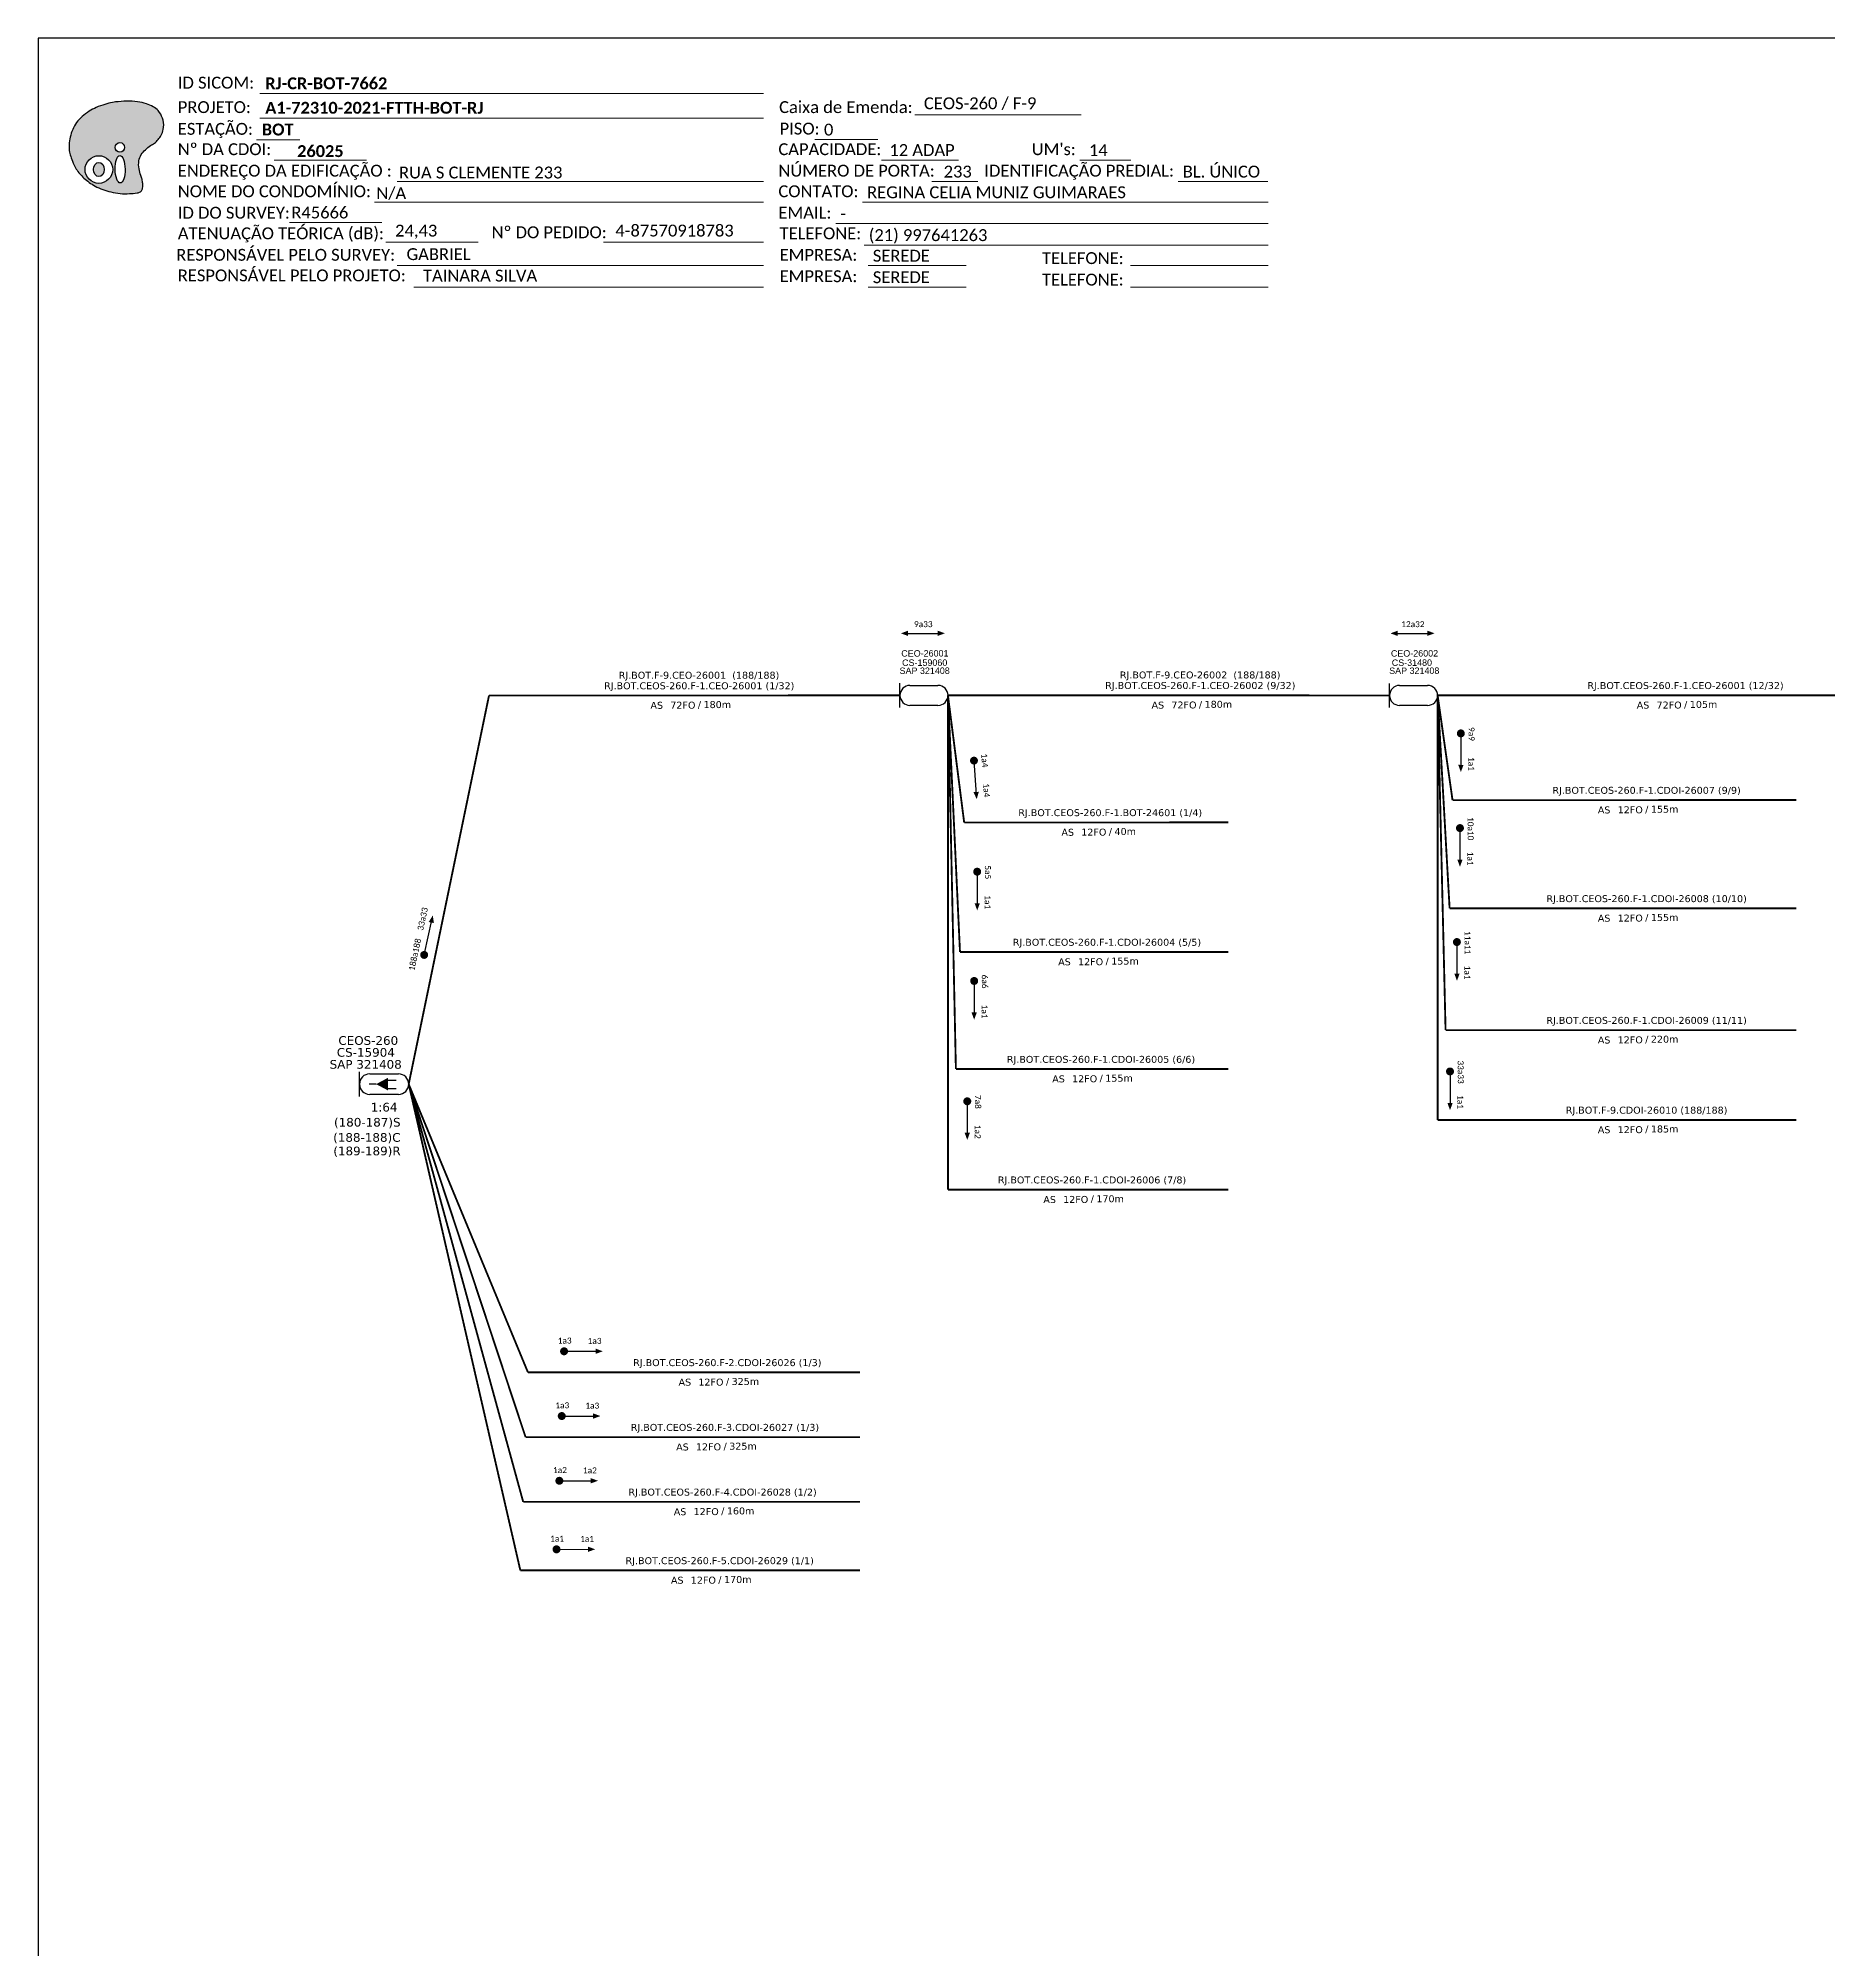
# Model space of a CAD drawing. Extents: x -89 to 749, y 705 to 1299.
# Drawn here: x -89.3 to 180.9, y 1010.5 to 1299 of the extents above; entities that cross this region are included whole.
import ezdxf
from ezdxf.enums import TextEntityAlignment as Align

# ---------------------------------------------------------------- set-up
doc = ezdxf.new("R2010")
doc.units = 0
doc.layers.add("20.0-LEGENDA DOS CDO'S", color=1, linetype='Continuous', lineweight=0)
doc.layers.add('40.1-ETIQUETAS', color=1, linetype='Continuous', lineweight=20)
for name, color, linetype in [('20.4-CEOS', 1, 'Continuous'), ('30.4-Selo', 7, 'Continuous'), ('CAP a instalar', 1, 'Continuous'), ('SETA', 7, 'Continuous'), ('UNIFILAR', 7, 'Continuous')]:
    doc.layers.add(name, color=color, linetype=linetype)
doc.styles.add('ARIAL', font='arial.ttf')
doc.styles.add('siredit', font='verdana.ttf')
doc.styles.get("Standard").update_dxf_attribs({"font": 'arial.ttf'})
doc.styles.add('WMF-Calibri0', font='calibri.ttf')
doc.styles.add('WMF-Calibri1', font='calibrib.ttf')
doc.linetypes.add('FENCELINE1', pattern='A,0.25,-0.1,[133,ltypeshp.shx,S=0.1,R=0,X=-0.1,Y=0],-0.1,1', length=1.45)

# ---------------------------------------------------------------- blocks, each defined once
blk = doc.blocks.new('OI')
h = blk.add_hatch(color=40)
edge = h.paths.add_edge_path()
edge.add_spline(control_points=[(4.35, -0.67), (3.92, -0.99), (3.26, -1.5), (2.81, -2.59), (2.9, -3.5), (3.06, -4.27), (3.31, -4.85), (3.37, -5.39), (3.4, -5.88), (3.2, -6.4), (2.54, -6.61), (1.65, -6.63), (0.55, -6.67), (-0.56, -6.42), (-1.61, -6.14), (-2.77, -5.61), (-3.92, -4.77), (-4.89, -3.7), (-5.34, -2.65), (-5.6, -1.94), (-5.85, -0.96), (-5.71, 0.47), (-5.1, 2.02), (-4.14, 3.02), (-3.3, 3.61), (-2.37, 4.16), (-1.36, 4.44), (-0.56, 4.7), (0.79, 4.85), (2.24, 4.97), (3.79, 4.57), (4.67, 4.21), (5.44, 3.65), (5.76, 2.99), (6.03, 2.21), (6.01, 1.46), (5.72, 0.64), (5.31, 0.08), (4.88, -0.38), (4.51, -0.55), (4.35, -0.67)], knot_values=[0, 0, 0, 0, 1.60434, 2.417191, 3.427595, 4.282808, 4.776746, 5.304182, 5.888771, 6.258406, 6.858137, 7.79129, 8.986195, 10.124242, 11.187857, 12.242908, 13.953784, 15.414161, 16.515391, 17.349188, 17.675853, 19.552021, 21.515531, 22.568638, 23.63245, 24.621084, 25.782718, 26.745347, 27.142653, 29.870543, 31.004649, 31.921532, 32.709589, 33.801391, 34.042471, 35.192333, 35.971461, 36.628871, 37.254359, 37.836911, 37.836911, 37.836911, 37.836911], degree=3, periodic=0)
h.paths.add_polyline_path([(1.13, -0.87, -1), (-0.04, -0.87, -1)], flags=16)
edge = h.paths.add_edge_path(flags=16)
edge.add_ellipse((0.56, -3.59), major_axis=(-0.02, 1.71), ratio=0.361305, start_angle=0, end_angle=360)
h.paths.add_polyline_path([(-0.36, -3.62, -1), (-3.8, -3.62, -1)], flags=16)
edge = h.paths.add_edge_path(flags=0)
edge.add_ellipse((-2.08, -3.62), major_axis=(0, 0.885), ratio=0.758294, start_angle=0, end_angle=360)
at = {"color": 40}
for centre, radius in [((-2.08, -3.62), 1.72), ((0.54, -0.87), 0.587)]:
    blk.add_circle(centre, radius, dxfattribs=at)
blk.add_ellipse((0.56, -3.59), major_axis=(-0.02, 1.71), ratio=0.361305, dxfattribs=at)
blk.add_ellipse((-2.08, -3.62), major_axis=(0, 0.885), ratio=0.758294, start_param=-3.141592653589792, end_param=3.141592653589792, dxfattribs=at)
at = {"color": 40, "start_tangent": (-0.800898, -0.598801), "end_tangent": (-0.800898, -0.598801)}
blk.add_spline([(4.35, -0.67), (3.2, -1.78), (2.9, -2.54), (2.92, -3.55), (3.12, -4.38), (3.28, -4.85), (3.37, -5.37), (3.35, -5.95), (3.2, -6.29), (2.66, -6.55), (1.73, -6.63), (0.54, -6.62), (-0.58, -6.41), (-1.6, -6.11), (-2.56, -5.67), (-3.95, -4.67), (-4.89, -3.56), (-5.37, -2.56), (-5.64, -1.78), (-5.72, -1.46), (-5.63, 0.42), (-4.84, 2.22), (-4.13, 2.99), (-3.27, 3.62), (-2.4, 4.09), (-1.3, 4.47), (-0.37, 4.72), (0.02, 4.77), (2.75, 4.8), (3.85, 4.53), (4.69, 4.16), (5.31, 3.68), (5.85, 2.73), (5.93, 2.5), (5.94, 1.35), (5.67, 0.62), (5.29, 0.08), (4.84, -0.36), (4.35, -0.67)], degree=3, dxfattribs=at)
blk = doc.blocks.new('ETIQUETA_RS5F')
at = {"layer": '40.1-ETIQUETAS', "color": 0, "style": 'siredit'}
blk.add_text('/', height=1.5, dxfattribs=at).set_placement((1.58, -1.95), align=Align.MIDDLE_RIGHT)
for tag, p in [('ETIQUETA_R_PRIMARIA', (1.21, 4.1)), ('ETIQUETA_R_SECUNDARIA', (1.21, 2.1)), ('F_ATIVAS/F_MORTAS', (1.14, -4.24))]:
    blk.add_attdef(tag, text='', height=1.5, dxfattribs=at).set_placement(p, align=Align.MIDDLE_CENTER)
for tag, p in [('TIPO_CABO', (-6.58, -2.12)), ('CAP_CABO', (0.4, -2.09))]:
    blk.add_attdef(tag, text='', height=1.5, dxfattribs=at).set_placement(p, align=Align.MIDDLE_RIGHT)
blk.add_attdef('METROS', text='', height=1.5, dxfattribs=at).set_placement((2.14, -1.95), align=Align.MIDDLE_LEFT)
for tag, p in [('FUSÃO_1', (0.85, -8.39)), ('FUSÃO_2', (0.85, -10.6)), ('FUSÃO_3', (0.85, -12.93)), ('FUSÃO_4', (0.85, -15.14)), ('FUSÃO_5', (0.85, -17.16))]:
    blk.add_attdef(tag, text='', height=1.5, dxfattribs=at).set_placement(p, align=Align.CENTER)
blk = doc.blocks.new('CEOS_RP_CT_DRT')
at = {"layer": '20.4-CEOS', "color": 0}
for p, q in [((-4.54, 1.19), (-1.19, 1.19)), ((-1.19, -1.19), (-4.54, -1.19))]:
    blk.add_line(p, q, dxfattribs=at)
for points in [[(-5.73, -1.43), (-5.73, 1.44)], [(-3.79, 0), (-4.59, 0)], [(-2.47, 0.48), (-1.45, 0.48)], [(-2.47, -0.52), (-1.45, -0.52)]]:
    blk.add_lwpolyline(points, dxfattribs=at)
blk.add_lwpolyline([(-3.79, 0, 0, 1.47, 0), (-2.41, 0, 1.47, 1.47, 0)], format="xyseb", dxfattribs=at)
for centre, start, end in [((-4.54, 0), 90, 270), ((-1.19, 0), 270, 90)]:
    blk.add_arc(centre, 1.19, start, end, dxfattribs=at)
at = {"layer": '20.4-CEOS', "color": 7, "style": 'siredit'}
for tag, p in [('Nº_DA_CEOS', (-2.86, 5.6)), ('LOCAL', (-2.86, 4.24)), ('SAP', (-2.86, 2.78)), ('RACIO_SPLITAGEM', (-2.86, -1.88)), ('FIBRAS_SPLITTER', (-2.86, -3.58)), ('RESERVA_FINAIS', (-2.86, -6.39)), ('FIBRAS_TOP_C', (-2.86, -5.08))]:
    blk.add_attdef(tag, text='', height=1.01, dxfattribs=at).set_placement(p, align=Align.TOP_CENTER)
blk = doc.blocks.new('SAN')
at = {"layer": 'SETA'}
blk.add_lwpolyline([(-2.58, 0), (6.02, 0)], dxfattribs=at)
for points in [[(-2.1, -0.66), (-3.93, 0), (-2.1, 0.67)], [(5.33, 0.68), (7.16, 0.01), (5.33, -0.65)]]:
    blk.add_solid(points, dxfattribs=at)

msp = doc.modelspace()

# ---------------------------------------------------------------- linework, layer by layer
msp.add_lwpolyline([(-89.32, 705.02), (749.25, 705.02), (749.25, 1299.02), (-89.32, 1299.02), (-89.32, 705.02)])
at = {"color": 7, "lineweight": 0}
for points in [[(-55.85, 1290.67), (20.13, 1290.67)], [(-55.85, 1286.98), (20.13, 1286.98)], [(42.97, 1287.47), (68.1, 1287.47)], [(27.92, 1283.75), (37.41, 1283.75)], [(-56.36, 1283.7), (-49.81, 1283.7)], [(-53.7, 1280.63), (-39.76, 1280.63)], [(37.97, 1280.63), (49.59, 1280.63)], [(67.91, 1280.63), (75.58, 1280.63)], [(-35.13, 1277.4), (20.13, 1277.4)], [(45.56, 1277.4), (52.5, 1277.4)], [(82.73, 1277.4), (96.29, 1277.4)], [(-38.54, 1274.28), (20.13, 1274.28)], [(35.09, 1274.28), (96.32, 1274.28)], [(-51.38, 1271.22), (-37.44, 1271.22)], [(31.05, 1271.05), (96.32, 1271.05)], [(-36.84, 1268.25), (-22.9, 1268.25)], [(-4.01, 1268.26), (20.14, 1268.26)], [(35.33, 1267.81), (96.32, 1267.81)], [(-35.13, 1264.7), (20.13, 1264.7)], [(35.94, 1264.7), (50.74, 1264.7)], [(75.55, 1264.7), (96.32, 1264.7)], [(-32.64, 1261.46), (20.13, 1261.46)], [(35.94, 1261.46), (50.74, 1261.46)], [(75.55, 1261.46), (96.32, 1261.46)]]:
    msp.add_lwpolyline(points, dxfattribs=at)
at = {"const_width": 0.6}
for points in [[(125.41, 1194.41, 1), (125.4, 1193.81, 1)], [(51.9, 1190.3, 1), (51.94, 1189.71, 1)], [(125.27, 1180.12, 1), (125.27, 1179.52, 1)], [(52.41, 1173.54, 1), (52.4, 1172.94, 1)], [(124.81, 1162.92, 1), (124.81, 1162.32, 1)], [(-31.13, 1160.39, 1), (-31, 1160.97, 1)], [(51.95, 1157.05, 1), (51.95, 1156.45, 1)], [(123.77, 1143.39, 1), (123.77, 1142.79, 1)], [(50.91, 1138.89, 1), (50.91, 1138.29, 1)], [(-10.25, 1100.86, 1), (-9.65, 1100.86, 1)], [(-10.6, 1091.09, 1), (-10, 1091.09, 1)], [(-10.96, 1081.32, 1), (-10.36, 1081.32, 1)], [(-11.39, 1070.98, 1), (-10.79, 1070.97, 1)]]:
    msp.add_lwpolyline(points, format="xyb", close=True, dxfattribs=at)
at = {"layer": '20.4-CEOS', "color": 7}
for p, q in [((40.75, 1198.03), (40.75, 1201.67)), ((42.26, 1201.36), (46.49, 1201.36)), ((114.66, 1198.03), (114.66, 1201.66)), ((116.16, 1201.35), (120.39, 1201.35)), ((46.49, 1198.34), (42.26, 1198.34)), ((120.39, 1198.34), (116.16, 1198.34))]:
    msp.add_line(p, q, dxfattribs=at)
for centre, start, end in [((42.26, 1199.85), 90, 270), ((46.49, 1199.85), 270, 90), ((116.16, 1199.84), 90, 270), ((120.39, 1199.84), 270, 90)]:
    msp.add_arc(centre, 1.51, start, end, dxfattribs=at)
at = {"layer": 'CAP a instalar', "color": 7, "linetype": 'FENCELINE1', "ltscale": 7, "const_width": 0.28}
for points in [[(-33.4, 1141.18), (-21.28, 1199.82)], [(-21.28, 1199.82), (40.75, 1199.85)], [(47.99, 1199.85), (114.66, 1199.84)], [(47.99, 1199.85), (50.44, 1180.66)], [(121.9, 1199.85), (197.57, 1199.85)], [(50.44, 1180.66), (90.29, 1180.68)]]:
    msp.add_lwpolyline(points, dxfattribs=at)
at = {"layer": 'CAP a instalar', "color": 8, "linetype": 'FENCELINE1', "ltscale": 7, "const_width": 0.28}
for points in [[(47.99, 1199.85), (47.99, 1125.25)], [(47.99, 1199.85), (49.19, 1143.45)], [(47.99, 1199.85), (49.81, 1161.12)], [(121.9, 1199.84), (121.9, 1135.78)], [(121.9, 1199.84), (123.1, 1149.33)], [(121.9, 1199.84), (123.71, 1167.7)], [(121.9, 1199.84), (124.15, 1184.04)], [(124.15, 1184.04), (176.05, 1184.05)], [(123.71, 1167.71), (176.05, 1167.71)], [(49.81, 1161.12), (90.3, 1161.12)], [(123.1, 1149.33), (176.05, 1149.33)], [(49.19, 1143.45), (90.3, 1143.46)], [(-16.55, 1067.8), (-33.4, 1141.18), (-33.4, 1141.18)], [(-15.4, 1097.68), (-33.4, 1141.18)], [(-15.76, 1087.91), (-33.4, 1141.18)], [(-16.12, 1078.14), (-33.4, 1141.18)], [(121.9, 1135.78), (176.05, 1135.78)], [(123.1, 1135.78), (123.1, 1135.78)], [(124.3, 1135.78), (124.3, 1135.78)], [(47.99, 1125.25), (90.3, 1125.25)], [(47.99, 1125.25), (47.99, 1125.25)], [(56.42, 1125.25), (56.42, 1125.25)], [(-15.4, 1097.68), (34.7, 1097.68)], [(-15.76, 1087.91), (34.7, 1087.91)], [(-16.12, 1078.14), (34.7, 1078.14)], [(-12.49, 1078.13), (-12.49, 1078.13)], [(-4.07, 1078.14), (-4.07, 1078.13)], [(-16.55, 1067.8), (34.7, 1067.8)], [(-4.5, 1067.79), (-4.5, 1067.79)]]:
    msp.add_lwpolyline(points, dxfattribs=at)
at = {"layer": 'SETA', "color": 7}
for points in [[(41.69, 1209.21), (46.85, 1209.21)], [(115.59, 1209.21), (120.75, 1209.21)]]:
    msp.add_lwpolyline(points, dxfattribs=at)
at = {"layer": 'SETA'}
for points in [[(125.41, 1194.11), (125.4, 1188.95)], [(51.92, 1190.01), (52.27, 1184.86)], [(125.27, 1179.82), (125.26, 1174.66)], [(52.41, 1173.24), (52.4, 1168.08)], [(-31.02, 1160.9), (-29.92, 1165.94)], [(124.81, 1162.62), (124.81, 1157.46)], [(51.95, 1156.75), (51.95, 1151.59)], [(123.77, 1143.09), (123.77, 1137.94)], [(50.91, 1138.59), (50.91, 1133.43)], [(-9.95, 1100.86), (-4.79, 1100.86)], [(-10.3, 1091.09), (-5.15, 1091.09)], [(-10.66, 1081.32), (-5.51, 1081.32)], [(-11.09, 1070.98), (-5.94, 1070.97)]]:
    msp.add_lwpolyline(points, dxfattribs=at)
for points in [[(46.43, 1209.62), (47.53, 1209.22), (46.43, 1208.82)], [(120.34, 1209.62), (121.44, 1209.22), (120.34, 1208.82)], [(125.81, 1189.36), (125.41, 1188.27), (125.01, 1189.37)], [(52.65, 1185.3), (52.33, 1184.18), (51.85, 1185.25)], [(125.67, 1175.08), (125.27, 1173.98), (124.87, 1175.08)], [(52.81, 1168.49), (52.41, 1167.39), (52.01, 1168.49)], [(-30.38, 1165.65), (-29.76, 1166.64), (-29.6, 1165.48)], [(125.22, 1157.87), (124.82, 1156.77), (124.42, 1157.87)], [(52.35, 1152), (51.95, 1150.9), (51.55, 1152)], [(124.18, 1138.35), (123.77, 1137.25), (123.38, 1138.35)], [(51.31, 1133.85), (50.91, 1132.75), (50.51, 1133.85)], [(-5.2, 1101.27), (-4.1, 1100.86), (-5.2, 1100.47)], [(-5.56, 1091.49), (-4.46, 1091.09), (-5.56, 1090.69)], [(-5.92, 1081.72), (-4.82, 1081.32), (-5.92, 1080.92)], [(-6.35, 1071.38), (-5.25, 1070.98), (-6.35, 1070.58)]]:
    msp.add_solid(points, dxfattribs=at)

# ---------------------------------------------------------------- block references
at = {"color": 7, "xscale": 1.213923925163967, "yscale": 1.213923925163967, "zscale": 1.213923925163967, "rotation": 0.1532896023949059}
msp.add_blockref('OI', (-77.65, 1283.61), dxfattribs=at)
at = {"layer": '20.4-CEOS', "color": 7}
ref = msp.add_blockref('CEOS_RP_CT_DRT', (-33.4, 1141.18), dxfattribs=dict(at, xscale=1.296999478340149, yscale=1.296999478340149, zscale=1.296999478340149))
ref.add_attrib('Nº_DA_CEOS', 'CEOS-260', dxfattribs={"color": 7, "height": 1.31, "style": 'siredit'}).set_placement((-39.5, 1148.42), align=Align.TOP_CENTER)
ref.add_attrib('LOCAL', 'CS-15904', dxfattribs={"color": 7, "height": 1.31, "style": 'siredit'}).set_placement((-39.87, 1146.63), align=Align.TOP_CENTER)
ref.add_attrib('SAP', 'SAP 321408', dxfattribs={"color": 7, "height": 1.31, "style": 'siredit'}).set_placement((-39.89, 1144.82), align=Align.TOP_CENTER)
ref.add_attrib('RACIO_SPLITAGEM', '1:64', dxfattribs={"color": 7, "height": 1.31, "style": 'siredit'}).set_placement((-37.11, 1138.36), align=Align.TOP_CENTER)
ref.add_attrib('FIBRAS_SPLITTER', '(180-187)S', dxfattribs={"color": 7, "height": 1.31, "style": 'siredit'}).set_placement((-39.65, 1136.08), align=Align.TOP_CENTER)
ref.add_attrib('FIBRAS_TOP_C', '(188-188)C', dxfattribs={"color": 7, "height": 1.31, "style": 'siredit'}).set_placement((-39.72, 1133.79), align=Align.TOP_CENTER)
ref.add_attrib('RESERVA_FINAIS', '(189-189)R', dxfattribs={"color": 7, "height": 1.31, "style": 'siredit'}).set_placement((-39.7, 1131.75), align=Align.TOP_CENTER)
at = {"layer": '40.1-ETIQUETAS', "color": 7}
ref = msp.add_blockref('ETIQUETA_RS5F', (9.62, 1199.83), dxfattribs=dict(at, xscale=0.699839990999862, yscale=0.699839990999862, zscale=0.699839990999862))
ref.add_attrib('ETIQUETA_R_PRIMARIA', 'RJ.BOT.F-9.CEO-26001  (188/188)', dxfattribs={"color": 0, "height": 1.0498, "style": 'siredit'}).set_placement((10.42, 1202.89), align=Align.MIDDLE_CENTER)
ref.add_attrib('ETIQUETA_R_SECUNDARIA', 'RJ.BOT.CEOS-260.F-1.CEO-26001 (1/32)', dxfattribs={"color": 0, "height": 1.0498, "style": 'siredit'}).set_placement((10.45, 1201.3), align=Align.MIDDLE_CENTER)
ref.add_attrib('TIPO_CABO', 'AS', dxfattribs={"color": 0, "height": 1.05, "style": 'siredit'}).set_placement((4.99, 1198.35), align=Align.MIDDLE_RIGHT)
ref.add_attrib('CAP_CABO', '72FO', dxfattribs={"color": 0, "height": 1.05, "style": 'siredit'}).set_placement((9.88, 1198.37), align=Align.MIDDLE_RIGHT)
ref.add_attrib('METROS', '180m', dxfattribs={"color": 0, "height": 1.05, "style": 'siredit'}).set_placement((11.1, 1198.46), align=Align.MIDDLE_LEFT)
ref = msp.add_blockref('ETIQUETA_RS5F', (85.25, 1199.86), dxfattribs=dict(at, xscale=0.699839990999862, yscale=0.699839990999862, zscale=0.699839990999862))
ref.add_attrib('ETIQUETA_R_PRIMARIA', 'RJ.BOT.F-9.CEO-26002  (188/188)', dxfattribs={"color": 0, "height": 1.0498, "style": 'siredit'}).set_placement((86.06, 1202.93), align=Align.MIDDLE_CENTER)
ref.add_attrib('ETIQUETA_R_SECUNDARIA', 'RJ.BOT.CEOS-260.F-1.CEO-26002 (9/32)', dxfattribs={"color": 0, "height": 1.0498, "style": 'siredit'}).set_placement((86.08, 1201.34), align=Align.MIDDLE_CENTER)
ref.add_attrib('TIPO_CABO', 'AS', dxfattribs={"color": 0, "height": 1.05, "style": 'siredit'}).set_placement((80.62, 1198.38), align=Align.MIDDLE_RIGHT)
ref.add_attrib('CAP_CABO', '72FO', dxfattribs={"color": 0, "height": 1.05, "style": 'siredit'}).set_placement((85.51, 1198.4), align=Align.MIDDLE_RIGHT)
ref.add_attrib('METROS', '180m', dxfattribs={"color": 0, "height": 1.05, "style": 'siredit'}).set_placement((86.73, 1198.5), align=Align.MIDDLE_LEFT)
ref = msp.add_blockref('ETIQUETA_RS5F', (158.48, 1199.86), dxfattribs=dict(at, xscale=0.699839990999862, yscale=0.699839990999862, zscale=0.699839990999862))
ref.add_attrib('ETIQUETA_R_SECUNDARIA', 'RJ.BOT.CEOS-260.F-1.CEO-26001 (12/32)', dxfattribs={"color": 0, "height": 1.0498, "style": 'siredit'}).set_placement((159.31, 1201.33), align=Align.MIDDLE_CENTER)
ref.add_attrib('TIPO_CABO', 'AS', dxfattribs={"color": 0, "height": 1.05, "style": 'siredit'}).set_placement((153.85, 1198.38), align=Align.MIDDLE_RIGHT)
ref.add_attrib('CAP_CABO', '72FO', dxfattribs={"color": 0, "height": 1.05, "style": 'siredit'}).set_placement((158.74, 1198.39), align=Align.MIDDLE_RIGHT)
ref.add_attrib('METROS', '105m', dxfattribs={"color": 0, "height": 1.05, "style": 'siredit'}).set_placement((159.96, 1198.49), align=Align.MIDDLE_LEFT)
at = {"layer": '40.1-ETIQUETAS', "color": 8}
ref = msp.add_blockref('ETIQUETA_RS5F', (152.61, 1184.04), dxfattribs=dict(at, xscale=0.699839990999862, yscale=0.699839990999862, zscale=0.699839990999862))
ref.add_attrib('ETIQUETA_R_SECUNDARIA', 'RJ.BOT.CEOS-260.F-1.CDOI-26007 (9/9)', dxfattribs={"layer": '30.4-Selo', "color": 0, "height": 1.0498, "style": 'siredit'}).set_placement((153.44, 1185.52), align=Align.MIDDLE_CENTER)
ref.add_attrib('TIPO_CABO', 'AS', dxfattribs={"color": 0, "height": 1.05, "style": 'siredit'}).set_placement((147.98, 1182.56), align=Align.MIDDLE_RIGHT)
ref.add_attrib('CAP_CABO', '12FO', dxfattribs={"color": 0, "height": 1.05, "style": 'siredit'}).set_placement((152.87, 1182.58), align=Align.MIDDLE_RIGHT)
ref.add_attrib('METROS', '155m', dxfattribs={"color": 0, "height": 1.05, "style": 'siredit'}).set_placement((154.09, 1182.67), align=Align.MIDDLE_LEFT)
at = {"layer": '40.1-ETIQUETAS', "color": 7}
ref = msp.add_blockref('ETIQUETA_RS5F', (71.65, 1180.67), dxfattribs=dict(at, xscale=0.699839990999862, yscale=0.699839990999862, zscale=0.699839990999862))
ref.add_attrib('ETIQUETA_R_SECUNDARIA', 'RJ.BOT.CEOS-260.F-1.BOT-24601 (1/4)', dxfattribs={"color": 0, "height": 1.0498, "style": 'siredit'}).set_placement((72.48, 1182.15), align=Align.MIDDLE_CENTER)
ref.add_attrib('TIPO_CABO', 'AS', dxfattribs={"color": 0, "height": 1.05, "style": 'siredit'}).set_placement((67.02, 1179.19), align=Align.MIDDLE_RIGHT)
ref.add_attrib('CAP_CABO', '12FO', dxfattribs={"color": 0, "height": 1.05, "style": 'siredit'}).set_placement((71.91, 1179.21), align=Align.MIDDLE_RIGHT)
ref.add_attrib('METROS', '40m', dxfattribs={"color": 0, "height": 1.05, "style": 'siredit'}).set_placement((73.13, 1179.31), align=Align.MIDDLE_LEFT)
at = {"layer": '40.1-ETIQUETAS', "color": 8}
ref = msp.add_blockref('ETIQUETA_RS5F', (152.61, 1167.7), dxfattribs=dict(at, xscale=0.699839990999862, yscale=0.699839990999862, zscale=0.699839990999862))
ref.add_attrib('ETIQUETA_R_SECUNDARIA', 'RJ.BOT.CEOS-260.F-1.CDOI-26008 (10/10)', dxfattribs={"layer": '30.4-Selo', "color": 0, "height": 1.0498, "style": 'siredit'}).set_placement((153.44, 1169.17), align=Align.MIDDLE_CENTER)
ref.add_attrib('TIPO_CABO', 'AS', dxfattribs={"color": 0, "height": 1.05, "style": 'siredit'}).set_placement((147.98, 1166.22), align=Align.MIDDLE_RIGHT)
ref.add_attrib('CAP_CABO', '12FO', dxfattribs={"color": 0, "height": 1.05, "style": 'siredit'}).set_placement((152.87, 1166.24), align=Align.MIDDLE_RIGHT)
ref.add_attrib('METROS', '155m', dxfattribs={"color": 0, "height": 1.05, "style": 'siredit'}).set_placement((154.09, 1166.33), align=Align.MIDDLE_LEFT)
ref = msp.add_blockref('ETIQUETA_RS5F', (71.16, 1161.12), dxfattribs=dict(at, xscale=0.699839990999862, yscale=0.699839990999862, zscale=0.699839990999862))
ref.add_attrib('ETIQUETA_R_SECUNDARIA', 'RJ.BOT.CEOS-260.F-1.CDOI-26004 (5/5)', dxfattribs={"layer": '30.4-Selo', "color": 0, "height": 1.0498, "style": 'siredit'}).set_placement((71.99, 1162.59), align=Align.MIDDLE_CENTER)
ref.add_attrib('TIPO_CABO', 'AS', dxfattribs={"color": 0, "height": 1.05, "style": 'siredit'}).set_placement((66.53, 1159.64), align=Align.MIDDLE_RIGHT)
ref.add_attrib('CAP_CABO', '12FO', dxfattribs={"color": 0, "height": 1.05, "style": 'siredit'}).set_placement((71.42, 1159.65), align=Align.MIDDLE_RIGHT)
ref.add_attrib('METROS', '155m', dxfattribs={"color": 0, "height": 1.05, "style": 'siredit'}).set_placement((72.64, 1159.75), align=Align.MIDDLE_LEFT)
ref = msp.add_blockref('ETIQUETA_RS5F', (152.61, 1149.32), dxfattribs=dict(at, xscale=0.699839990999862, yscale=0.699839990999862, zscale=0.699839990999862))
ref.add_attrib('ETIQUETA_R_SECUNDARIA', 'RJ.BOT.CEOS-260.F-1.CDOI-26009 (11/11)', dxfattribs={"layer": '30.4-Selo', "color": 0, "height": 1.0498, "style": 'siredit'}).set_placement((153.44, 1150.8), align=Align.MIDDLE_CENTER)
ref.add_attrib('TIPO_CABO', 'AS', dxfattribs={"color": 0, "height": 1.05, "style": 'siredit'}).set_placement((147.98, 1147.84), align=Align.MIDDLE_RIGHT)
ref.add_attrib('CAP_CABO', '12FO', dxfattribs={"color": 0, "height": 1.05, "style": 'siredit'}).set_placement((152.87, 1147.86), align=Align.MIDDLE_RIGHT)
ref.add_attrib('METROS', '220m', dxfattribs={"color": 0, "height": 1.05, "style": 'siredit'}).set_placement((154.09, 1147.96), align=Align.MIDDLE_LEFT)
ref = msp.add_blockref('ETIQUETA_RS5F', (70.26, 1143.45), dxfattribs=dict(at, xscale=0.699839990999862, yscale=0.699839990999862, zscale=0.699839990999862))
ref.add_attrib('ETIQUETA_R_SECUNDARIA', 'RJ.BOT.CEOS-260.F-1.CDOI-26005 (6/6)', dxfattribs={"layer": '30.4-Selo', "color": 0, "height": 1.0498, "style": 'siredit'}).set_placement((71.09, 1144.92), align=Align.MIDDLE_CENTER)
ref.add_attrib('TIPO_CABO', 'AS', dxfattribs={"color": 0, "height": 1.05, "style": 'siredit'}).set_placement((65.63, 1141.97), align=Align.MIDDLE_RIGHT)
ref.add_attrib('CAP_CABO', '12FO', dxfattribs={"color": 0, "height": 1.05, "style": 'siredit'}).set_placement((70.52, 1141.99), align=Align.MIDDLE_RIGHT)
ref.add_attrib('METROS', '155m', dxfattribs={"color": 0, "height": 1.05, "style": 'siredit'}).set_placement((71.74, 1142.08), align=Align.MIDDLE_LEFT)
ref = msp.add_blockref('ETIQUETA_RS5F', (152.61, 1135.78), dxfattribs=dict(at, xscale=0.699839990999862, yscale=0.699839990999862, zscale=0.699839990999862))
ref.add_attrib('ETIQUETA_R_SECUNDARIA', 'RJ.BOT.F-9.CDOI-26010 (188/188)', dxfattribs={"layer": '30.4-Selo', "color": 0, "height": 1.0498, "style": 'siredit'}).set_placement((153.44, 1137.25), align=Align.MIDDLE_CENTER)
ref.add_attrib('TIPO_CABO', 'AS', dxfattribs={"color": 0, "height": 1.05, "style": 'siredit'}).set_placement((147.98, 1134.3), align=Align.MIDDLE_RIGHT)
ref.add_attrib('CAP_CABO', '12FO', dxfattribs={"color": 0, "height": 1.05, "style": 'siredit'}).set_placement((152.87, 1134.31), align=Align.MIDDLE_RIGHT)
ref.add_attrib('METROS', '185m', dxfattribs={"color": 0, "height": 1.05, "style": 'siredit'}).set_placement((154.09, 1134.41), align=Align.MIDDLE_LEFT)
ref = msp.add_blockref('ETIQUETA_RS5F', (68.92, 1125.24), dxfattribs=dict(at, xscale=0.699839990999862, yscale=0.699839990999862, zscale=0.699839990999862))
ref.add_attrib('ETIQUETA_R_SECUNDARIA', 'RJ.BOT.CEOS-260.F-1.CDOI-26006 (7/8)', dxfattribs={"layer": '30.4-Selo', "color": 0, "height": 1.0498, "style": 'siredit'}).set_placement((69.74, 1126.72), align=Align.MIDDLE_CENTER)
ref.add_attrib('TIPO_CABO', 'AS', dxfattribs={"color": 0, "height": 1.05, "style": 'siredit'}).set_placement((64.29, 1123.76), align=Align.MIDDLE_RIGHT)
ref.add_attrib('CAP_CABO', '12FO', dxfattribs={"color": 0, "height": 1.05, "style": 'siredit'}).set_placement((69.17, 1123.78), align=Align.MIDDLE_RIGHT)
ref.add_attrib('METROS', '170m', dxfattribs={"color": 0, "height": 1.05, "style": 'siredit'}).set_placement((70.39, 1123.88), align=Align.MIDDLE_LEFT)
ref = msp.add_blockref('ETIQUETA_RS5F', (13.86, 1097.68), dxfattribs=dict(at, xscale=0.699839990999862, yscale=0.699839990999862, zscale=0.699839990999862))
ref.add_attrib('ETIQUETA_R_SECUNDARIA', 'RJ.BOT.CEOS-260.F-2.CDOI-26026 (1/3)', dxfattribs={"layer": '30.4-Selo', "color": 0, "height": 1.0498, "style": 'siredit'}).set_placement((14.69, 1099.15), align=Align.MIDDLE_CENTER)
ref.add_attrib('TIPO_CABO', 'AS', dxfattribs={"color": 0, "height": 1.05, "style": 'siredit'}).set_placement((9.23, 1096.2), align=Align.MIDDLE_RIGHT)
ref.add_attrib('CAP_CABO', '12FO', dxfattribs={"color": 0, "height": 1.05, "style": 'siredit'}).set_placement((14.11, 1096.21), align=Align.MIDDLE_RIGHT)
ref.add_attrib('METROS', '325m', dxfattribs={"color": 0, "height": 1.05, "style": 'siredit'}).set_placement((15.34, 1096.31), align=Align.MIDDLE_LEFT)
ref = msp.add_blockref('ETIQUETA_RS5F', (13.5, 1087.9), dxfattribs=dict(at, xscale=0.699839990999862, yscale=0.699839990999862, zscale=0.699839990999862))
ref.add_attrib('ETIQUETA_R_SECUNDARIA', 'RJ.BOT.CEOS-260.F-3.CDOI-26027 (1/3)', dxfattribs={"layer": '30.4-Selo', "color": 0, "height": 1.0498, "style": 'siredit'}).set_placement((14.33, 1089.38), align=Align.MIDDLE_CENTER)
ref.add_attrib('TIPO_CABO', 'AS', dxfattribs={"color": 0, "height": 1.05, "style": 'siredit'}).set_placement((8.87, 1086.42), align=Align.MIDDLE_RIGHT)
ref.add_attrib('CAP_CABO', '12FO', dxfattribs={"color": 0, "height": 1.05, "style": 'siredit'}).set_placement((13.75, 1086.44), align=Align.MIDDLE_RIGHT)
ref.add_attrib('METROS', '325m', dxfattribs={"color": 0, "height": 1.05, "style": 'siredit'}).set_placement((14.98, 1086.54), align=Align.MIDDLE_LEFT)
ref = msp.add_blockref('ETIQUETA_RS5F', (13.14, 1078.13), dxfattribs=dict(at, xscale=0.699839990999862, yscale=0.699839990999862, zscale=0.699839990999862))
ref.add_attrib('ETIQUETA_R_SECUNDARIA', 'RJ.BOT.CEOS-260.F-4.CDOI-26028 (1/2)', dxfattribs={"layer": '30.4-Selo', "color": 0, "height": 1.0498, "style": 'siredit'}).set_placement((13.97, 1079.61), align=Align.MIDDLE_CENTER)
ref.add_attrib('TIPO_CABO', 'AS', dxfattribs={"color": 0, "height": 1.05, "style": 'siredit'}).set_placement((8.51, 1076.65), align=Align.MIDDLE_RIGHT)
ref.add_attrib('CAP_CABO', '12FO', dxfattribs={"color": 0, "height": 1.05, "style": 'siredit'}).set_placement((13.4, 1076.67), align=Align.MIDDLE_RIGHT)
ref.add_attrib('METROS', '160m', dxfattribs={"color": 0, "height": 1.05, "style": 'siredit'}).set_placement((14.62, 1076.77), align=Align.MIDDLE_LEFT)
ref = msp.add_blockref('ETIQUETA_RS5F', (12.71, 1067.79), dxfattribs=dict(at, xscale=0.699839990999862, yscale=0.699839990999862, zscale=0.699839990999862))
ref.add_attrib('ETIQUETA_R_SECUNDARIA', 'RJ.BOT.CEOS-260.F-5.CDOI-26029 (1/1)', dxfattribs={"layer": '30.4-Selo', "color": 0, "height": 1.0498, "style": 'siredit'}).set_placement((13.54, 1069.26), align=Align.MIDDLE_CENTER)
ref.add_attrib('TIPO_CABO', 'AS', dxfattribs={"color": 0, "height": 1.05, "style": 'siredit'}).set_placement((8.08, 1066.31), align=Align.MIDDLE_RIGHT)
ref.add_attrib('CAP_CABO', '12FO', dxfattribs={"color": 0, "height": 1.05, "style": 'siredit'}).set_placement((12.97, 1066.32), align=Align.MIDDLE_RIGHT)
ref.add_attrib('METROS', '170m', dxfattribs={"color": 0, "height": 1.05, "style": 'siredit'}).set_placement((14.19, 1066.42), align=Align.MIDDLE_LEFT)
at = {"layer": 'UNIFILAR', "color": 5, "lineweight": -3, "xscale": 0.6, "yscale": 0.6, "zscale": 0.6}
for p in [(43.24, 1209.21), (117.14, 1209.21)]:
    msp.add_blockref('SAN', p, dxfattribs=at)

# ---------------------------------------------------------------- texts
at = {"color": 7, "lineweight": 0, "style": 'WMF-Calibri0'}
for s, height, p in [('ID SICOM:', 1.793, (-68.25, 1291.42)), ('PROJETO:', 1.793, (-68.25, 1287.73)), ('Caixa de Emenda:', 1.7927, (22.51, 1287.73)), ('ESTAÇÃO:', 1.793, (-68.25, 1284.45)), ('PISO:', 1.793, (22.58, 1284.49)), ('Nº DA CDOI:', 1.7927, (-68.25, 1281.38)), ('CAPACIDADE:', 1.7927, (22.4, 1281.38)), ("UM's:", 1.793, (60.64, 1281.38)), ('ENDEREÇO DA EDIFICAÇÃO :', 1.7927, (-68.25, 1278.14)), ('NÚMERO DE PORTA:', 1.7927, (22.4, 1278.14)), ('IDENTIFICAÇÃO PREDIAL:', 1.7927, (53.48, 1278.14)), ('NOME DO CONDOMÍNIO:', 1.7927, (-68.25, 1275.03)), ('CONTATO:', 1.793, (22.4, 1275.03)), ('ID DO SURVEY:', 1.7927, (-68.25, 1271.79)), ('EMAIL:', 1.793, (22.4, 1271.79)), ('ATENUAÇÃO TEÓRICA (dB):', 1.7927, (-68.25, 1268.68)), ('Nº DO PEDIDO:', 1.7927, (-20.88, 1268.84)), ('TELEFONE:', 1.793, (22.58, 1268.68)), ('RESPONSÁVEL PELO SURVEY:', 1.7927, (-68.49, 1265.44)), ('EMPRESA:', 1.793, (22.58, 1265.44)), ('TELEFONE:', 1.793, (62.19, 1264.94)), ('RESPONSÁVEL PELO PROJETO:', 1.7927, (-68.25, 1262.33)), ('EMPRESA:', 1.793, (22.58, 1262.21)), ('TELEFONE:', 1.793, (62.19, 1261.7))]:
    msp.add_text(s, height=height, dxfattribs=at).set_placement(p)
at = {"color": 7}
for s, height, style, p in [('RJ-CR-BOT-7662', 1.7927, 'WMF-Calibri1', (-55.05, 1291.32)), ('CEOS-260 / F-9', 1.7927, 'WMF-Calibri0', (44.36, 1288.31)), ('A1-72310-2021-FTTH-BOT-RJ', 1.7927, 'WMF-Calibri1', (-55.05, 1287.63)), ('BOT', 1.793, 'WMF-Calibri1', (-55.57, 1284.35)), ('0', 1.79, 'WMF-Calibri0', (29.28, 1284.34)), ('12 ADAP', 1.793, 'WMF-Calibri0', (39.15, 1281.25)), ('14', 1.793, 'WMF-Calibri0', (69.27, 1281.23)), ('RUA S CLEMENTE 233 ', 1.7927, 'WMF-Calibri0', (-34.86, 1277.86)), ('233', 1.793, 'WMF-Calibri0', (47.34, 1278)), ('BL. ÚNICO', 1.793, 'WMF-Calibri0', (83.43, 1278)), ('N/A', 1.793, 'WMF-Calibri0', (-38.28, 1274.74)), ('REGINA CELIA MUNIZ GUIMARAES', 1.7927, 'WMF-Calibri0', (35.79, 1274.88)), ('R45666', 1.793, 'WMF-Calibri0', (-51.11, 1271.83)), ('-', 1.79, 'WMF-Calibri0', (31.75, 1271.65)), ('24,43', 1.793, 'WMF-Calibri0', (-35.45, 1269.09)), ('4-87570918783', 1.7927, 'WMF-Calibri0', (-2.2, 1269.1)), ('(21) 997641263', 1.7927, 'WMF-Calibri0', (36.04, 1268.41)), ('GABRIEL', 1.793, 'WMF-Calibri0', (-33.73, 1265.54)), ('SEREDE', 1.793, 'WMF-Calibri0', (36.65, 1265.3)), ('TAINARA SILVA', 1.7927, 'WMF-Calibri0', (-31.24, 1262.3)), ('SEREDE', 1.793, 'WMF-Calibri0', (36.65, 1262.06))]:
    msp.add_text(s, height=height, dxfattribs=dict(at, style=style)).set_placement(p)
at = {"color": 7, "style": 'WMF-Calibri1'}
msp.add_text('26025', height=1.793, dxfattribs=at).set_placement((-46.73, 1281.09), align=Align.CENTER)
at = {"char_height": 0.9, "width": 15.2153, "attachment_point": 5}
for s, insert in [('\\pxt9;\\C7;\\fCalibri|b0|i0|c0|p34;9a33', (44.27, 1210.59)), ('\\pxt9;\\C7;\\fCalibri|b0|i0|c0|p34;12a32', (118.17, 1210.59))]:
    msp.add_mtext(s, dxfattribs=dict(at, insert=insert))
for s, insert, rotation in [('\\C7;\\fCalibri|b0|i0|c0|p34;9a9', (127.02, 1194.02), 270.6666), ('\\C7;\\fCalibri|b0|i0|c0|p34;1a4', (53.53, 1190.03), 274.672), ('\\C7;\\fCalibri|b0|i0|c0|p34;1a1', (126.98, 1189.5), 269.9383), ('\\C7;\\fCalibri|b0|i0|c0|p34;1a4', (53.81, 1185.52), 273.9437), ('\\C7;\\fCalibri|b0|i0|c0|p34;10a10 ', (126.88, 1179.73), 270.6666), ('\\C7;\\fCalibri|b0|i0|c0|p34;5a5', (54.02, 1173.15), 270.6666), ('\\C7;\\fCalibri|b0|i0|c0|p34;1a1', (126.84, 1175.21), 269.9383), ('\\C7;\\fCalibri|b0|i0|c0|p34;1a1', (53.98, 1168.63), 269.9383), ('\\C7;\\fCalibri|b0|i0|c0|p34;33a33', (-31.3, 1166.11), 77.7629), ('\\C7;\\fCalibri|b0|i0|c0|p34;188a188', (-32.46, 1160.73), 77.7629), ('\\C7;\\fCalibri|b0|i0|c0|p34;11a11', (126.42, 1162.53), 270.6666), ('\\C7;\\fCalibri|b0|i0|c0|p34;6a6', (53.56, 1156.66), 270.6666), ('\\C7;\\fCalibri|b0|i0|c0|p34;1a1', (126.39, 1158.01), 269.9383), ('\\C7;\\fCalibri|b0|i0|c0|p34;1a1', (53.52, 1152.13), 269.9383), ('\\C7;\\fCalibri|b0|i0|c0|p34;33a33', (125.38, 1143), 270.6666), ('\\C7;\\fCalibri|b0|i0|c0|p34;7a8', (52.52, 1138.5), 270.6666), ('\\C7;\\fCalibri|b0|i0|c0|p34;1a1', (125.34, 1138.48), 269.9383), ('\\C7;\\fCalibri|b0|i0|c0|p34;1a2', (52.48, 1133.98), 269.9383), ('\\C7;\\fCalibri|b0|i0|c0|p34;1a3 ', (-9.86, 1102.47), 0.6666), ('\\C7;\\fCalibri|b0|i0|c0|p34;1a3', (-5.34, 1102.43), 359.9383), ('\\C7;\\fCalibri|b0|i0|c0|p34;1a3', (-10.22, 1092.7), 0.6666), ('\\C7;\\fCalibri|b0|i0|c0|p34;1a3', (-5.69, 1092.66), 359.9383), ('\\C7;\\fCalibri|b0|i0|c0|p34;1a2', (-10.57, 1082.93), 0.6666), ('\\C7;\\fCalibri|b0|i0|c0|p34;1a2', (-6.05, 1082.89), 359.9383), ('\\C7;\\fCalibri|b0|i0|c0|p34;1a1', (-11, 1072.59), 0.6666), ('\\C7;\\fCalibri|b0|i0|c0|p34;1a1', (-6.48, 1072.55), 359.9383)]:
    msp.add_mtext(s, dxfattribs=dict(at, insert=insert, rotation=rotation))
at = {"layer": "20.0-LEGENDA DOS CDO'S", "color": 7, "style": 'ARIAL'}
for s, p in [('CEO-26001', (40.95, 1205.7)), ('CEO-26002', (114.85, 1205.7)), ('SAP 321408', (40.69, 1203.08)), ('CS-159060', (41.07, 1204.3)), ('SAP 321408', (114.59, 1203.08)), ('CS-31480', (114.98, 1204.3))]:
    msp.add_text(s, height=0.966, rotation=0.118, dxfattribs=at).set_placement(p)

doc.saveas('drawing.dxf')
